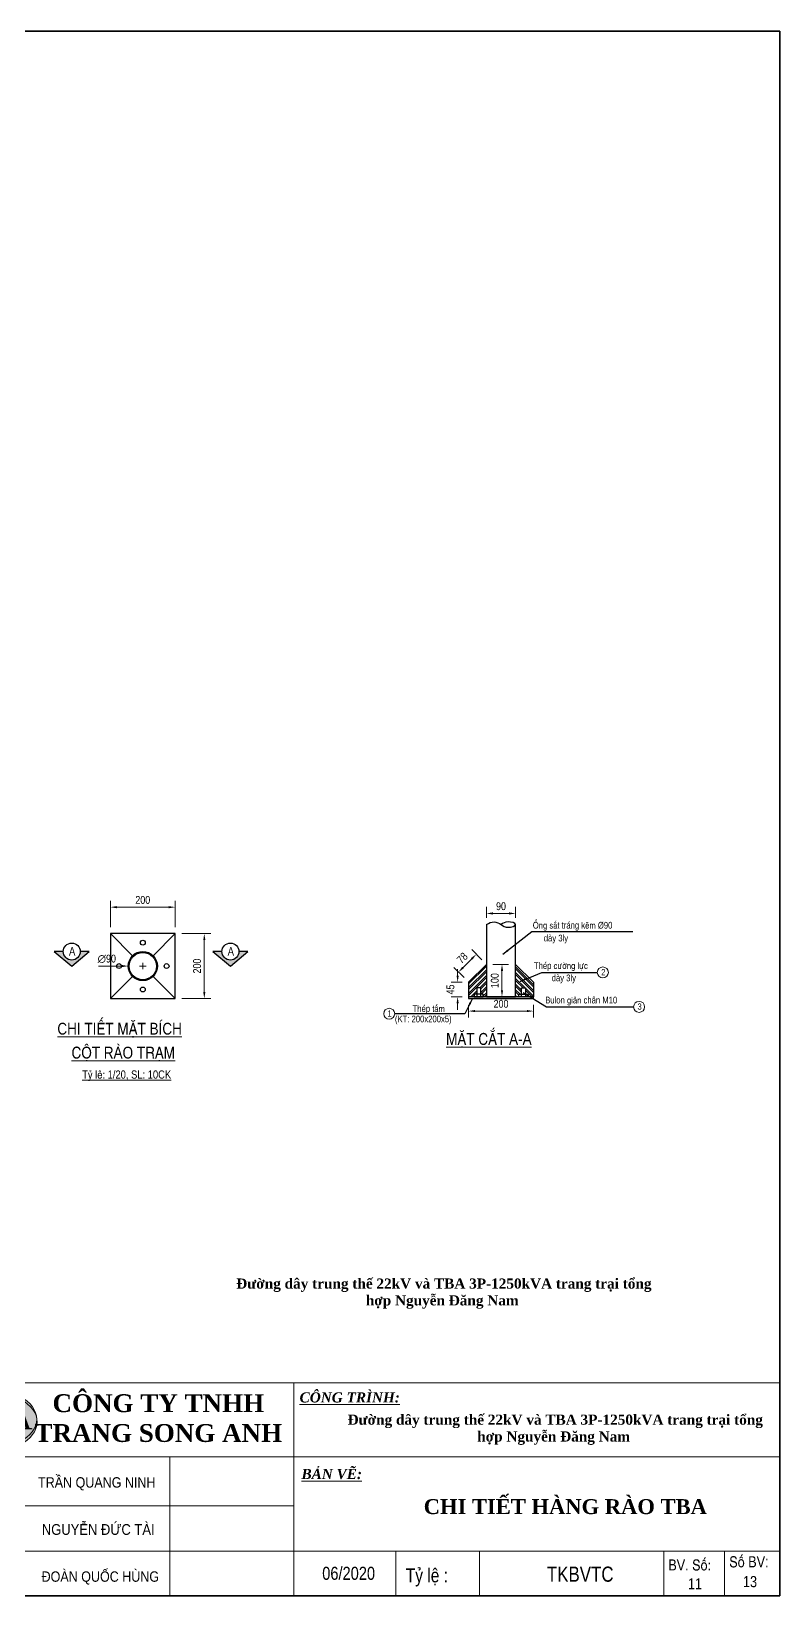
# Model space of a CAD drawing. Header units: millimetres. Extents: x 330554 to 656471, y 11007 to 130943.
# Drawn here: x 432908 to 444445, y 38045 to 62159 of the extents above; entities that cross this region are included whole.
import ezdxf
from ezdxf.enums import TextEntityAlignment as Align

# ---------------------------------------------------------------- set-up
doc = ezdxf.new("R2010")
doc.units = ezdxf.units.MM
doc.header["$LTSCALE"] = 6
for name, color, linetype in [('BULONG', 7, 'Continuous'), ('DO', 1, 'Continuous'), ('Khung Bao', 101, 'Continuous'), ('Thep', 11, 'Continuous')]:
    doc.layers.add(name, color=color, linetype=linetype)
for name, color, linetype, lineweight in [('Duongcoban', 4, 'Continuous', 30), ('Khung', 7, 'Continuous', 20), ('Khung ten', 7, 'Continuous', 20), ('netlonkhungten', 32, 'Continuous', 35), ('Text', 7, 'Continuous', 13)]:
    doc.layers.add(name, color=color, linetype=linetype, lineweight=lineweight)
doc.styles.add('ktenBCKT_6o$0$VN', font='arial.ttf')
doc.styles.get("Standard").update_dxf_attribs({"font": 'VHELVCN.TTF', "height": 120})
doc.styles.add('VN', font='VHELVEN.TTF')
doc.styles.add('Vni-helvecondense', font='VHELVCN.TTF')
doc.styles.add('VNI-Time', font='VTIMESN.TTF', dxfattribs={"width": 0.9})
doc.dimstyles.new('kt-20', dxfattribs={"dimtxt": 120, "dimasz": 100, "dimexe": 100, "dimexo": 100, "dimgap": 50, "dimtad": 1, "dimtoh": 1, "dimdec": 0, "dimlfac": 0.2, "dimzin": 1, "dimdsep": 46, "dimtxsty": 'Standard', "dimcen": 50, "dimdle": 100, "dimclrd": 8, "dimclre": 8, "dimclrt": 7, "dimadec": 0, "dimazin": 0, "dimtfac": 1, "dimtdec": 0, "dimtix": 1, "dimtofl": 0, "dimtmove": 0, "dimatfit": 3, "dimfxl": 100, "dimtolj": 1, "dimtzin": 1, "dimlwd": 9, "dimlwe": 5, "dimarcsym": 0})
doc.dimstyles.new('Mui Ten', dxfattribs={"dimtxt": 100, "dimasz": 100, "dimexe": 0.18, "dimexo": 50, "dimgap": 20, "dimtad": 2, "dimtoh": 1, "dimdec": 0, "dimzin": 0, "dimdsep": 46, "dimtxsty": 'Standard', "dimcen": 0.09, "dimclrd": 2, "dimclre": 2, "dimclrt": 2, "dimadec": 0, "dimazin": 0, "dimtfac": 1, "dimtdec": 0, "dimtofl": 0, "dimtmove": 0, "dimatfit": 3, "dimfxl": 1, "dimtolj": 1, "dimtzin": 0, "dimarcsym": 0})

# ---------------------------------------------------------------- blocks, each defined once
blk = doc.blocks.new('*D473')
at = {"layer": 'Defpoints', "color": 0, "transparency": 16777216}
for p in [(439924, 47776), (439924, 47276), (440164, 47276)]:
    blk.add_point(p, dxfattribs=at)
at = {"layer": 'Khung Bao', "color": 8, "lineweight": 5, "transparency": 16777216}
for p, q in [((440024, 47776), (440264, 47776)), ((440024, 47276), (440264, 47276))]:
    blk.add_line(p, q, dxfattribs=at)
at = {"layer": 'Khung Bao', "color": 8, "lineweight": 9, "transparency": 16777216}
blk.add_line((440164, 47676), (440164, 47376), dxfattribs=at)
at = {"layer": 'Khung Bao', "color": 8, "transparency": 16777216}
for points in [[(440148, 47676), (440181, 47676), (440164, 47776)], [(440148, 47376), (440181, 47376), (440164, 47276)]]:
    blk.add_solid(points, dxfattribs=at)
at = {"layer": 'Khung Bao', "color": 7, "transparency": 16777216, "insert": (440053, 47526), "char_height": 120, "attachment_point": 5, "rotation": 90}
blk.add_mtext('\\A1;100', dxfattribs=at)
blk = doc.blocks.new('*D474')
at = {"layer": 'Defpoints', "color": 0, "transparency": 16777216}
for p in [(439768, 47932), (439924, 47776), (439649, 47501)]:
    blk.add_point(p, dxfattribs=at)
at = {"layer": 'Khung Bao', "color": 8, "lineweight": 5, "transparency": 16777216}
for p, q in [((439854, 47847), (439698, 48003)), ((439579, 47572), (439423, 47728))]:
    blk.add_line(p, q, dxfattribs=at)
at = {"layer": 'Khung Bao', "color": 8, "lineweight": 9, "transparency": 16777216}
blk.add_line((439564, 47728), (439698, 47862), dxfattribs=at)
at = {"layer": 'Khung Bao', "color": 8, "transparency": 16777216}
for points in [[(439686, 47874), (439710, 47850), (439768, 47932)], [(439552, 47740), (439576, 47716), (439493, 47657)]]:
    blk.add_solid(points, dxfattribs=at)
at = {"layer": 'Khung Bao', "color": 7, "transparency": 16777216, "insert": (439552, 47874), "char_height": 120, "attachment_point": 5, "rotation": 45}
blk.add_mtext('\\A1;78', dxfattribs=at)
blk = doc.blocks.new('*D475')
at = {"layer": 'Defpoints', "color": 0, "transparency": 16777216}
for p in [(439480, 47501), (439649, 47501), (439649, 47276)]:
    blk.add_point(p, dxfattribs=at)
at = {"layer": 'Khung Bao', "color": 8, "lineweight": 9, "transparency": 16777216}
for p, q in [((439480, 47601), (439480, 47701)), ((439480, 47176), (439480, 47076))]:
    blk.add_line(p, q, dxfattribs=at)
at = {"layer": 'Khung Bao', "color": 8, "lineweight": 5, "transparency": 16777216}
for p, q in [((439549, 47501), (439380, 47501)), ((439549, 47276), (439380, 47276))]:
    blk.add_line(p, q, dxfattribs=at)
at = {"layer": 'Khung Bao', "color": 8, "transparency": 16777216}
for points in [[(439464, 47601), (439497, 47601), (439480, 47501)], [(439464, 47176), (439497, 47176), (439480, 47276)]]:
    blk.add_solid(points, dxfattribs=at)
at = {"layer": 'Khung Bao', "color": 7, "transparency": 16777216, "insert": (439369, 47389), "char_height": 120, "attachment_point": 5, "rotation": 90}
blk.add_mtext('\\A1;45', dxfattribs=at)
blk = doc.blocks.new('*D476')
at = {"layer": 'Defpoints', "color": 0, "transparency": 16777216}
for p in [(440374, 48561), (439924, 48391), (440374, 48391)]:
    blk.add_point(p, dxfattribs=at)
at = {"layer": 'Khung Bao', "color": 8, "lineweight": 5, "transparency": 16777216}
for p, q in [((439924, 48491), (439924, 48661)), ((440374, 48491), (440374, 48661))]:
    blk.add_line(p, q, dxfattribs=at)
at = {"layer": 'Khung Bao', "color": 8, "lineweight": 9, "transparency": 16777216}
blk.add_line((440024, 48561), (440274, 48561), dxfattribs=at)
at = {"layer": 'Khung Bao', "color": 8, "transparency": 16777216}
for points in [[(440024, 48578), (440024, 48544), (439924, 48561)], [(440274, 48578), (440274, 48544), (440374, 48561)]]:
    blk.add_solid(points, dxfattribs=at)
at = {"layer": 'Khung Bao', "color": 7, "transparency": 16777216, "insert": (440149, 48672), "char_height": 120, "attachment_point": 5}
blk.add_mtext('\\A1;90', dxfattribs=at)
blk = doc.blocks.new('*D477')
at = {"layer": 'Defpoints', "color": 0, "transparency": 16777216}
for p in [(439649, 47251), (440649, 47251), (440649, 47056)]:
    blk.add_point(p, dxfattribs=at)
at = {"layer": 'Khung Bao', "color": 8, "lineweight": 5, "transparency": 16777216}
for p, q in [((439649, 47151), (439649, 46956)), ((440649, 47151), (440649, 46956))]:
    blk.add_line(p, q, dxfattribs=at)
at = {"layer": 'Khung Bao', "color": 8, "lineweight": 9, "transparency": 16777216}
blk.add_line((439749, 47056), (440549, 47056), dxfattribs=at)
at = {"layer": 'Khung Bao', "color": 8, "transparency": 16777216}
for points in [[(439749, 47073), (439749, 47040), (439649, 47056)], [(440549, 47073), (440549, 47040), (440649, 47056)]]:
    blk.add_solid(points, dxfattribs=at)
at = {"layer": 'Khung Bao', "color": 7, "transparency": 16777216, "insert": (440149, 47168), "char_height": 120, "attachment_point": 5}
blk.add_mtext('\\A1;200', dxfattribs=at)
blk = doc.blocks.new('bulong')
for points in [[(0, 0), (184, 0), (184, 51), (0, 51)], [(51, 0), (133, 0), (133, 182), (51, 182)]]:
    blk.add_lwpolyline(points, close=True)
blk = doc.blocks.new('*D354')
at = {"layer": 'Defpoints', "color": 0, "transparency": 16777216}
for p in [(434402, 47750), (434852, 47750)]:
    blk.add_point(p, dxfattribs=at)
at = {"layer": 'Khung Bao', "color": 8, "lineweight": 9, "transparency": 16777216}
blk.add_line((433942, 47750), (434302, 47750), dxfattribs=at)
at = {"layer": 'Khung Bao', "color": 8, "lineweight": 5, "transparency": 16777216}
for p, q in [((434577, 47750), (434677, 47750)), ((434627, 47700), (434627, 47800))]:
    blk.add_line(p, q, dxfattribs=at)
at = {"layer": 'Khung Bao', "color": 8, "transparency": 16777216}
blk.add_solid([(434302, 47767), (434302, 47733), (434402, 47750)], dxfattribs=at)
at = {"layer": 'Khung Bao', "color": 7, "transparency": 16777216, "insert": (434072, 47861), "char_height": 120, "attachment_point": 5}
blk.add_mtext('\\A1;∅90', dxfattribs=at)
blk = doc.blocks.new('*D478')
at = {"layer": 'Defpoints', "color": 0, "transparency": 16777216}
for p in [(435127, 48250), (435127, 47250), (435575, 47250)]:
    blk.add_point(p, dxfattribs=at)
at = {"layer": 'Khung Bao', "color": 8, "lineweight": 5, "transparency": 16777216}
for p, q in [((435227, 48250), (435675, 48250)), ((435227, 47250), (435675, 47250))]:
    blk.add_line(p, q, dxfattribs=at)
at = {"layer": 'Khung Bao', "color": 8, "lineweight": 9, "transparency": 16777216}
blk.add_line((435575, 48150), (435575, 47350), dxfattribs=at)
at = {"layer": 'Khung Bao', "color": 8, "transparency": 16777216}
for points in [[(435559, 48150), (435592, 48150), (435575, 48250)], [(435559, 47350), (435592, 47350), (435575, 47250)]]:
    blk.add_solid(points, dxfattribs=at)
at = {"layer": 'Khung Bao', "color": 7, "transparency": 16777216, "insert": (435464, 47750), "char_height": 120, "attachment_point": 5, "rotation": 90}
blk.add_mtext('\\A1;200', dxfattribs=at)
blk = doc.blocks.new('*D479')
at = {"layer": 'Defpoints', "color": 0, "transparency": 16777216}
for p in [(435127, 48658), (434127, 48250), (435127, 48250)]:
    blk.add_point(p, dxfattribs=at)
at = {"layer": 'Khung Bao', "color": 8, "lineweight": 5, "transparency": 16777216}
for p, q in [((434127, 48350), (434127, 48758)), ((435127, 48350), (435127, 48758))]:
    blk.add_line(p, q, dxfattribs=at)
at = {"layer": 'Khung Bao', "color": 8, "lineweight": 9, "transparency": 16777216}
blk.add_line((434227, 48658), (435027, 48658), dxfattribs=at)
at = {"layer": 'Khung Bao', "color": 8, "transparency": 16777216}
for points in [[(434227, 48674), (434227, 48641), (434127, 48658)], [(435027, 48674), (435027, 48641), (435127, 48658)]]:
    blk.add_solid(points, dxfattribs=at)
at = {"layer": 'Khung Bao', "color": 7, "transparency": 16777216, "insert": (434627, 48769), "char_height": 120, "attachment_point": 5}
blk.add_mtext('\\A1;200', dxfattribs=at)
blk = doc.blocks.new('COTLOGO')
at = {"layer": 'Khung'}
for p, q in [((31212.1, 146981.8), (31220.3, 146966)), ((31216.6, 146966), (31212.1, 146981.8)), ((31238.4, 146966.1), (31246.5, 146981.8)), ((31246.5, 146981.8), (31242.1, 146966.5)), ((31246.5, 146981.8), (31242.1, 146966.5)), ((31209, 146956.8), (31216.6, 146966)), ((31219.3, 146956.8), (31209, 146956.8)), ((31221.5, 146949), (31210.6, 146911.5)), ((31220.3, 146966), (31216.6, 146966)), ((31219.3, 146956.8), (31216.6, 146966)), ((31225, 146956.8), (31219.3, 146956.8)), ((31221.5, 146949), (31219.3, 146956.8)), ((31229.3, 146949), (31219.3, 146941.7)), ((31220.3, 146966), (31238.6, 146966.4)), ((31220.3, 146966), (31225, 146956.8)), ((31229.3, 146966.2), (31221.5, 146949)), ((31237.1, 146949), (31221.5, 146949)), ((31225, 146956.8), (31233.6, 146956.8)), ((31237.1, 146949), (31229.3, 146966.2)), ((31239.4, 146942.1), (31229.3, 146949)), ((31233.6, 146956.8), (31238.4, 146966.1)), ((31233.6, 146956.8), (31239.3, 146956.8)), ((31239.3, 146956.8), (31237.1, 146949)), ((31249.6, 146911.5), (31237.1, 146949)), ((31238.6, 146966.4), (31242.1, 146966.5)), ((31242.1, 146966.5), (31239.3, 146956.8)), ((31249.6, 146956.8), (31239.3, 146956.8)), ((31242.1, 146966.5), (31249.6, 146956.8)), ((31210.6, 146911.5), (31229.7, 146931.8)), ((31216.5, 146931.8), (31242.8, 146931.8)), ((31219.3, 146941.7), (31229.7, 146931.8)), ((31229.7, 146931.8), (31239.4, 146942.1)), ((31229.7, 146931.8), (31249.6, 146911.5))]:
    blk.add_line(p, q, dxfattribs=at)
blk.add_lwpolyline([(31237.1, 146949), (31229.3, 146966.2), (31221.5, 146949)], dxfattribs=at)
blk = doc.blocks.new('LOGOTRANGSONGANH')
at = {"layer": 'Duongcoban'}
h = blk.add_hatch(color=2, dxfattribs=at)
edge = h.paths.add_edge_path()
edge.add_ellipse((31308, 148604), major_axis=(-401, 4), ratio=0.565575, start_angle=-176.7666, end_angle=8.2691)
edge.add_line((30909, 148590), (30910, 148590))
edge.add_ellipse((31311, 148584), major_axis=(-401, 4), ratio=0.565575, start_angle=235.144, end_angle=359.6225, ccw=False)
edge.add_line((31542, 148768), (31555, 148775))
edge.add_line((31555, 148775), (31557, 148777))
edge.add_line((31557, 148777), (31553, 148763))
edge.add_ellipse((31311, 148584), major_axis=(-401, 4), ratio=0.565575, start_angle=188.2691, end_angle=233.3208, ccw=False)
at = {"layer": 'Khung ten'}
h = blk.add_hatch(color=256, dxfattribs=at)
edge = h.paths.add_edge_path()
edge.add_ellipse((31311, 148584), major_axis=(-401, 4), ratio=0.565575, start_angle=188.2691, end_angle=359.6225, ccw=False)
edge.add_ellipse((31308, 148604), major_axis=(-401, 4), ratio=0.565575, start_angle=-176.7666, end_angle=8.2691)
edge.add_line((30909, 148590), (30910, 148590))
h = blk.add_hatch(color=256, dxfattribs=at)
edge = h.paths.add_edge_path()
edge.add_ellipse((31308, 148604), major_axis=(-401, 4), ratio=0.565575, start_angle=8.2691, end_angle=183.2334, ccw=False)
edge.add_ellipse((31311, 148584), major_axis=(-401, 4), ratio=0.565575, start_angle=3.2334, end_angle=188.2691)
h = blk.add_hatch(color=256, dxfattribs=at)
edge = h.paths.add_edge_path()
edge.add_ellipse((31308, 148604), major_axis=(-401, 4), ratio=0.565575, start_angle=8.2691, end_angle=183.2334, ccw=False)
edge.add_ellipse((31311, 148584), major_axis=(-401, 4), ratio=0.565575, start_angle=3.2334, end_angle=188.2691)
at = {"layer": 'Text'}
h = blk.add_hatch(color=256, dxfattribs=at)
h.set_gradient(color1=(0, 0, 255), one_color=1, tint=1)
edge = h.paths.add_edge_path()
edge.add_ellipse((31308, 148604), major_axis=(-401, 4), ratio=0.565575, start_angle=-176.7666, end_angle=8.2691)
edge.add_line((30909, 148590), (30910, 148590))
edge.add_ellipse((31311, 148584), major_axis=(-401, 4), ratio=0.565575, start_angle=235.144, end_angle=359.6225, ccw=False)
edge.add_line((31542, 148768), (31555, 148775))
edge.add_line((31555, 148775), (31557, 148777))
edge.add_line((31557, 148777), (31553, 148763))
edge.add_ellipse((31311, 148584), major_axis=(-401, 4), ratio=0.565575, start_angle=188.2691, end_angle=233.3208, ccw=False)
edge = h.paths.add_edge_path()
edge.add_ellipse((31311, 148584), major_axis=(-401, 4), ratio=0.565575, start_angle=3.2334, end_angle=188.2691)
edge.add_ellipse((31308, 148604), major_axis=(-401, 4), ratio=0.565575, start_angle=8.2691, end_angle=183.2334, ccw=False)
h = blk.add_hatch(color=256, dxfattribs=at)
edge = h.paths.add_edge_path()
edge.add_spline(control_points=[(31280, 148791), (31283, 148792), (31295, 148793), (31313, 148791), (31323, 148811), (31337, 148796), (31351, 148787), (31372, 148791), (31375, 148771), (31386, 148763), (31413, 148762), (31371, 148729), (31344, 148742), (31333, 148703), (31327, 148671), (31343, 148639), (31359, 148619), (31378, 148602), (31396, 148575), (31408, 148541), (31408, 148496), (31375, 148475), (31353, 148453), (31335, 148442), (31319, 148447), (31321, 148427), (31299, 148425), (31285, 148414), (31274, 148411), (31265, 148408), (31255, 148408), (31244, 148401), (31237, 148394), (31223, 148387), (31227, 148398), (31225, 148405), (31230, 148410), (31232, 148422), (31250, 148432), (31247, 148458), (31271, 148468), (31291, 148473), (31321, 148487), (31320, 148524), (31342, 148559), (31349, 148603), (31326, 148635), (31317, 148659), (31308, 148685), (31270, 148679), (31288, 148697), (31288, 148710), (31281, 148722), (31266, 148721), (31255, 148731), (31228, 148731), (31240, 148754), (31223, 148768), (31235, 148782), (31244, 148785), (31248, 148791), (31257, 148793), (31258, 148783), (31263, 148790), (31271, 148791), (31277, 148791), (31280, 148791)], knot_values=[0, 0, 0, 0, 10.773567, 36.453253, 45.467944, 66.304528, 75.394476, 97.72162, 113.438285, 125.691122, 137.561709, 178.241766, 199.70113, 215.454863, 279.050772, 301.404412, 320.192795, 354.292474, 377.700084, 416.933464, 461.046809, 499.368775, 526.36929, 553.493597, 559.326846, 568.25424, 596.840814, 609.577735, 620.601304, 630.959304, 638.68193, 649.840298, 667.688051, 673.556752, 684.49326, 689.149317, 694.14707, 702.739777, 724.96225, 747.389868, 765.56329, 794.088827, 815.415753, 854.767285, 890.123291, 942.363889, 973.99518, 1003.178887, 1022.105113, 1049.27204, 1062.832724, 1076.02929, 1089.833819, 1096.09008, 1116.705884, 1137.436129, 1150.673139, 1174.702872, 1185.098835, 1197.262798, 1201.670622, 1209.468078, 1215.08546, 1219.532908, 1227.492771, 1237.449043, 1237.449043, 1237.449043, 1237.449043], degree=3, periodic=0)
at = {"color": 7}
blk.add_line((31488, 148777), (31513, 148779), dxfattribs=at)
at = {"layer": 'Duongcoban', "color": 2}
for p, q in [((31300, 148602), (30967, 148710)), ((31174, 148681), (31038, 148746)), ((31175, 148681), (31350, 148710)), ((31291, 148681), (31432, 148710)), ((31343, 148651), (31481, 148726)), ((31350, 148710), (31487, 148777)), ((31432, 148710), (31555, 148775)), ((31439, 148651), (31563, 148726)), ((31563, 148726), (31608, 148733)), ((31164, 148597), (30927, 148655)), ((31164, 148597), (31343, 148651)), ((31301, 148597), (31439, 148651))]:
    blk.add_line(p, q, dxfattribs=at)
at = {"layer": 'Text', "extrusion": (0, 0, -1)}
for centre in [(31308, 148604), (31311, 148584)]:
    blk.add_ellipse(centre, major_axis=(-401, 4), ratio=0.565575, dxfattribs=at)
at = {"layer": 'Text'}
blk.add_spline([(31280, 148791), (31291, 148792), (31316, 148798), (31322, 148805), (31340, 148795), (31348, 148790), (31370, 148786), (31377, 148772), (31387, 148764), (31398, 148762), (31366, 148737), (31345, 148736), (31338, 148722), (31335, 148658), (31345, 148638), (31356, 148623), (31379, 148598), (31392, 148579), (31405, 148542), (31401, 148498), (31373, 148472), (31352, 148454), (31327, 148445), (31321, 148445), (31319, 148437), (31295, 148421), (31284, 148414), (31274, 148411), (31264, 148409), (31256, 148407), (31246, 148402), (31232, 148391), (31227, 148389), (31226, 148400), (31226, 148405), (31229, 148409), (31232, 148417), (31246, 148434), (31251, 148456), (31267, 148466), (31294, 148475), (31312, 148486), (31323, 148524), (31337, 148556), (31341, 148608), (31327, 148636), (31316, 148663), (31305, 148679), (31279, 148685), (31286, 148697), (31286, 148710), (31278, 148721), (31272, 148722), (31252, 148729), (31233, 148736), (31235, 148749), (31228, 148772), (31235, 148780), (31245, 148787), (31248, 148790), (31256, 148790), (31259, 148786), (31262, 148788), (31270, 148791), (31280, 148791)], degree=3, dxfattribs=at)
at = {"layer": 'Duongcoban', "color": 2}
for p, xscale, yscale, zscale in [((-42498, -199049), 2.366000000001804, 2.36600000000908, 2.366000000000713), ((-31811, -149302), 2.028000000002066, 2.028000000005704, 2.028000000000612), ((-74322, -348117), 3.380000000001019, 3.380000000004657, 3.380000000001019)]:
    blk.add_blockref('COTLOGO', p, dxfattribs=dict(at, xscale=xscale, yscale=yscale, zscale=zscale))
at = {"layer": 'Text', "char_height": 169, "width": 2273.21, "attachment_point": 1}
for s, insert in [('{\\fTimes New Roman|b0|i0|c0|p18;A}', (31496, 148699)), ('{\\fTimes New Roman|b0|i0|c0|p18;T}', (31031, 148593))]:
    blk.add_mtext(s, dxfattribs=dict(at, insert=insert))

msp = doc.modelspace()

# ---------------------------------------------------------------- hatches: boundary and pattern name
at = {"layer": 'DO', "linetype": 'Continuous'}
for points in [[(433260.567, 47973.744), (433531.627, 47746.578), (433802.686, 47973.744), (433662.46, 47973.744, -0.414213562), (433531.627, 47842.91, -0.414213562), (433400.793, 47973.744)], [(435706.578, 47973.744), (435977.637, 47746.578), (436248.697, 47973.744), (436108.471, 47973.744, -0.414213562), (435977.637, 47842.91, -0.414213562), (435846.804, 47973.744)]]:
    msp.add_hatch(color=256, dxfattribs=at).paths.add_polyline_path(points)
at = {"layer": 'Thep'}
h = msp.add_hatch(dxfattribs=at)
h.set_pattern_fill('STEEL', color=256, scale=500, style=0)
h.set_pattern_definition([(45, (12696.964, -109981.13), (-44.194174, 44.194174), []), (45, (12696.964, -109949.88), (-44.194174, 44.194174), [])])
h.paths.add_polyline_path([(439924.395, 47776.477), (439649.395, 47501.477), (439649.395, 47276.477), (439736.588, 47276.477), (439736.588, 47314.717), (439774.759, 47314.717), (439774.759, 47413.118), (439836.601, 47413.118), (439836.601, 47314.717), (439874.772, 47314.717), (439874.772, 47276.477), (439924.395, 47276.477)])
h = msp.add_hatch(dxfattribs=at)
h.set_pattern_fill('STEEL', color=256, scale=500, angle=90, style=0)
h.set_pattern_definition([(135, (12696.964, -109981.13), (-44.194174, -44.194174), []), (135, (12665.714, -109981.13), (-44.194174, -44.194174), [])])
h.paths.add_polyline_path([(440524.03, 47413.118), (440524.03, 47314.717), (440562.201, 47314.717), (440562.201, 47276.477), (440649.395, 47276.477), (440649.395, 47501.477), (440374.395, 47776.477), (440374.395, 47276.477), (440424.018, 47276.477), (440424.018, 47314.717), (440462.189, 47314.717), (440462.189, 47413.118)])
msp.add_hatch(color=256, dxfattribs=at).paths.add_polyline_path([(439649.395, 47276.477), (439649.395, 47251.477), (440649.395, 47251.477), (440649.395, 47276.477)])

# ---------------------------------------------------------------- linework, layer by layer
at = {"layer": 'DO', "linetype": 'Continuous'}
for points in [[(433400.793, 47973.744), (433260.567, 47973.744), (433531.627, 47746.578), (433802.686, 47973.744), (433662.46, 47973.744)], [(435846.804, 47973.744), (435706.578, 47973.744), (435977.637, 47746.578), (436248.697, 47973.744), (436108.471, 47973.744)]]:
    msp.add_lwpolyline(points, dxfattribs=at)
at = {"layer": 'DO', "color": 2, "linetype": 'Continuous'}
for centre in [(433531.627, 47973.744), (435977.637, 47973.744)]:
    msp.add_circle(centre, 130.833, dxfattribs=at)
at = {"layer": 'Khung'}
for points in [[(444445.149, 38044.506), (444445.149, 41324.373), (431220.767, 41324.373), (431220.767, 38044.506)], [(433220.486, 41324.373), (444445.149, 41324.373)], [(436954.045, 41324.373), (436954.045, 38044.506)], [(431220.767, 40184.243), (444445.149, 40184.243)], [(435043.166, 38044.506), (435043.166, 40184.243)], [(431220.767, 39432.149), (436954.045, 39432.149)], [(431237.355, 38730.449), (444445.149, 38730.449)], [(438525.334, 38730.449), (438525.334, 38044.506)], [(439815.687, 38730.449), (439815.687, 38044.506)], [(442660.698, 38730.449), (442660.698, 38044.506)], [(443595.68, 38730.449), (443595.68, 38044.506)], [(431220.767, 38044.506), (444445.149, 38044.506)]]:
    msp.add_lwpolyline(points, dxfattribs=at)
at = {"layer": 'netlonkhungten'}
msp.add_lwpolyline([(411155.911, 62158.905), (444445.149, 62158.905), (444445.149, 38044.506), (411155.911, 38044.506)], close=True, dxfattribs=at)
at = {"layer": 'Text'}
for centre in [(441718.682, 47651.974), (438425.271, 47015.017), (442278.17, 47120.971)]:
    msp.add_circle(centre, 84.965, dxfattribs=at)
at = {"layer": 'Thep'}
for p, q in [((434127.164, 48250.138), (434468.065, 47909.237)), ((435127.164, 48250.138), (434786.263, 47909.237)), ((439649.395, 47501.477), (439924.395, 47776.477)), ((440649.395, 47501.477), (440374.395, 47776.477)), ((434468.065, 47591.039), (434127.164, 47250.138)), ((434786.263, 47591.039), (435127.164, 47250.138)), ((439649.395, 47501.477), (439649.395, 47276.477)), ((440649.395, 47501.477), (440649.395, 47276.477))]:
    msp.add_line(p, q, dxfattribs=at)
for points in [[(434127.164, 47250.138), (435127.164, 47250.138), (435127.164, 48250.138), (434127.164, 48250.138)], [(439649.395, 47251.477), (440649.395, 47251.477), (440649.395, 47276.477), (439649.395, 47276.477)]]:
    msp.add_lwpolyline(points, close=True, dxfattribs=at)
msp.add_lwpolyline([(439924.395, 48391.379), (439924.395, 47276.477), (440374.395, 47276.477), (440374.395, 48391.379)], dxfattribs=at)
for centre, radius in [((434627.164, 48110.515), 37.398), ((434260.144, 47750.138), 37.398), ((434627.164, 47750.138), 225), ((434627.164, 47750.138), 210), ((434994.184, 47750.138), 37.398), ((434627.164, 47389.76), 37.398)]:
    msp.add_circle(centre, radius, dxfattribs=at)
msp.add_spline([(439924.395, 48391.379), (440043.453, 48431.39), (440149.395, 48391.379), (440257.376, 48347.835), (440374.395, 48391.379), (440257.376, 48431.39), (440149.395, 48391.379)], degree=3, dxfattribs=at)

# ---------------------------------------------------------------- block references
at = {"color": 0, "xscale": 2.187734448191459, "yscale": 2.187734451986926, "zscale": 2.187734450731606}
msp.add_blockref('LOGOTRANGSONGANH', (363621.184, -284333.415), dxfattribs=at)
at = {"layer": 'BULONG', "color": 0, "yscale": 0.75, "zscale": 0.75}
for p, xscale in [((439736.588, 47276.477), 0.75), ((440562.201, 47276.477), -0.75)]:
    msp.add_blockref('bulong', p, dxfattribs=dict(at, xscale=xscale))

# ---------------------------------------------------------------- texts
at = {"layer": 'Khung ten', "color": 4, "attachment_point": 5, "style": 'VN'}
for s, insert, char_height, width in [(' {\\fTimes New Roman|b1|i0|c0|p18;\\H1.227x;Đường dây trung thế 22kV và TBA 3P-1250kVA trang trại tổng hợp Nguyễn Đăng Nam}', (439242.893, 42700.64), 126.708546, 6440.59973), (' {\\fTimes New Roman|b1|i0|c0|p18;\\H1.227x;Đường dây trung thế 22kV và TBA 3P-1250kVA trang trại tổng hợp Nguyễn Đăng Nam}', (440959.873, 40602.459), 126.708546, 6440.59973), ('{\\fTimes New Roman|b1|i0|c0|p18;CHI TIẾT HÀNG RÀO TBA}', (441139.971, 39416.231), 230.1375, 6333.20246)]:
    msp.add_mtext(s, dxfattribs=dict(at, insert=insert, char_height=char_height, width=width))
at = {"layer": 'Text'}
for s, height, p in [('OÁng saét traùng keõm Þ90', 103.2192, (440638.756, 48327.856)), ('daøy 3ly', 103.2192, (440808.419, 48129.955)), ('Theùp cöôøng löïc', 103.2192, (440656.822, 47705.062)), ('daøy 3ly', 103.2192, (440930.318, 47516.227)), ('Bulon giaûn chaân M10', 103.2192, (440830.286, 47174.059)), ('Theùp taám', 103.2192, (438786.223, 47042.205)), ('%%UCHI TIEÁT MAËT BÍCH', 182.00448, (433309.958, 46693.522)), ('(KT: 200x200x5)', 103.2192, (438513.881, 46883.121)), ('%%UMAËT CAÉT A-A', 182.00448, (439303.343, 46535.554)), ('%%UCOÄT RAØO TRAÏM', 182.00448, (433529.378, 46324.913)), ('%%UTyû leä: 1/20, SL: 10CK', 126.0017, (433693.237, 46015.04))]:
    msp.add_text(s, height=height, dxfattribs=at).set_placement(p)
for p in [(433538.319, 47976.969), (435984.33, 47976.969)]:
    msp.add_text('A', height=129.024, dxfattribs=at).set_placement(p, align=Align.MIDDLE_CENTER)
at = {"layer": 'Text', "style": 'VNI-Time', "width": 0.9}
for s, height, p in [('TRAÀN QUANG NINH', 160.25644, (433917.711, 39710.864)), ('NGUYEÃN ÑÖÙC TAØI', 166.24711, (433940.033, 38982.066)), ('ÑOAØN QUOÁC HUØNG', 160.25644, (433972.812, 38259.541))]:
    msp.add_text(s, height=height, dxfattribs=at).set_placement(p, align=Align.CENTER)
at = {"layer": 'Text', "style": 'Vni-helvecondense'}
for s, height, p in [('BV. Soá: ', 169.5687, (442728.283, 38434.046)), (' Soá BV: ', 170.5661, (443612.757, 38482.222))]:
    msp.add_text(s, height=height, dxfattribs=at).set_placement(p)
for s, height, p in [('13', 170.5661, (443987.27, 38176.519)), ('11', 169.5687, (443139.201, 38144.22))]:
    msp.add_text(s, height=height, dxfattribs=at).set_placement(p, align=Align.CENTER)
at = {"layer": 'Text', "char_height": 96.768, "width": 119.952, "attachment_point": 5}
for s, insert in [('2', (441726.088, 47655.667)), ('1', (438432.676, 47018.709)), ('3', (442285.575, 47124.664))]:
    msp.add_mtext(s, dxfattribs=dict(at, insert=insert))
at = {"layer": 'Text'}
for s, insert, char_height, width, attachment_point, style in [('{\\fTimes New Roman|b1|i0|c0|p18;CÔNG TY TNHH\\PTRANG SONG ANH}', (434866.439, 41150.141), 275.6697, 4838.00325, 2, 'VN'), ('{\\fTimes New Roman|b1|i1|c0|p18;\\LCÔNG TRÌNH: }', (437817.302, 41099.621), 155.4453, 6785.23616, 5, 'ktenBCKT_6o$0$VN'), ('{\\fTimes New Roman|b1|i1|c0|p18;\\LBẢN VẼ: }', (437539.63, 39919.651), 155.4453, 6785.23616, 5, 'ktenBCKT_6o$0$VN'), ('{\\W0.8; 06\\fArial|b0|i0|c238|p34;/20\\fArial|b0|i0|c0|p34;20}', (437330.635, 38388.436), 201.57015, 1293.26826, 4, 'VN'), ('{\\fArial|b0|i0|c238|p34;\\W0.8;T\\fArial|b0|i0|c0|p34;ỷ lệ : }', (438681.351, 38325.154), 213.73728, 2384.90345, 4, 'VN'), ('{\\W0.8;TKBVTC}', (440856.201, 38375.158), 233.16795, 2168.09404, 4, 'VN')]:
    msp.add_mtext(s, dxfattribs=dict(at, insert=insert, char_height=char_height, width=width, attachment_point=attachment_point, style=style))

# ---------------------------------------------------------------- dimensions: what is measured, and where the dimension line sits
at = {"layer": 'Khung Bao'}
for base, p1, p2, picture, middle in [((435127.164, 48657.699), (434127.164, 48250.138), (435127.164, 48250.138), '*D479', (434627.164, 48768.979)), ((440374.395, 48561.121), (439924.395, 48391.379), (440374.395, 48391.379), '*D476', (440149.395, 48672.401)), ((440649.395, 47056.244), (439649.395, 47251.477), (440649.395, 47251.477), '*D477', (440149.395, 47167.524))]:
    dim = msp.add_linear_dim(base=base, p1=p1, p2=p2, dimstyle='kt-20', dxfattribs=at)
    dim.commit()
    dim.dimension.update_dxf_attribs({"geometry": picture, "text_midpoint": middle})
for base, p1, p2, picture, middle in [((435575.233, 47250.138), (435127.164, 48250.138), (435127.164, 47250.138), '*D478', (435463.953, 47750.138)), ((440164.208, 47276.477), (439924.395, 47776.477), (439924.395, 47276.477), '*D473', (440052.928, 47526.477)), ((439480.355, 47501.477), (439649.395, 47276.477), (439649.395, 47501.477), '*D475', (439369.075, 47388.977))]:
    dim = msp.add_linear_dim(base=base, p1=p1, p2=p2, angle=90, dimstyle='kt-20', dxfattribs=at)
    dim.commit()
    dim.dimension.update_dxf_attribs({"geometry": picture, "text_midpoint": middle})
dim = msp.add_aligned_dim(p1=(439649.395, 47501.477), p2=(439924.395, 47776.477), distance=220.547, dimstyle='kt-20', dxfattribs=at)
dim.commit()
dim.dimension.update_dxf_attribs({"geometry": '*D474', "text_midpoint": (439552.258, 47873.614)})
dim = msp.add_diameter_dim_2p(p1=(434852.164, 47750.138), p2=(434402.164, 47750.138), dimstyle='kt-20', dxfattribs=at)
dim.commit()
dim.dimension.update_dxf_attribs({"geometry": '*D354', "text_midpoint": (434072.004, 47861.418)})

# ---------------------------------------------------------------- leaders
at = {"layer": 'Text'}
for points in [[(440177.951, 47932.296), (440622.06, 48281.308), (442181.739, 48281.308)], [(440442.348, 47514.326), (440776.23, 47651.974), (441633.717, 47651.974)], [(440491.876, 47344.798), (440850.87, 47120.971), (442193.204, 47120.971)], [(439710.982, 47251.477), (439590.204, 47015.017), (438510.236, 47015.017)]]:
    msp.add_leader(points, dimstyle='Mui Ten', override={"dimtad": 0}, dxfattribs=at)

doc.saveas('drawing.dxf')
